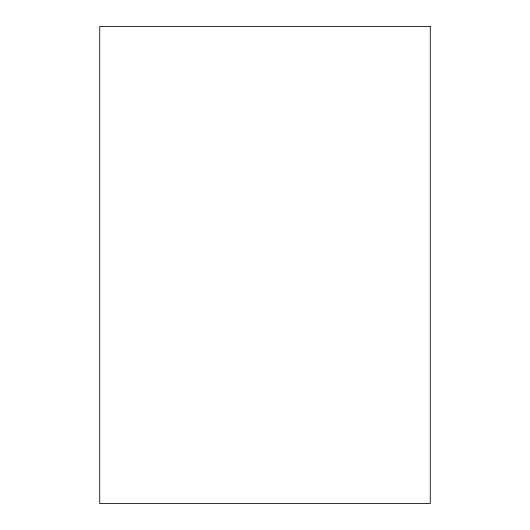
<?xml version="1.0" encoding="UTF-8"?>
<svg xmlns="http://www.w3.org/2000/svg" width="530" height="530" viewBox="0 0 530 530"><rect width="100%" height="100%" fill="white"/><g stroke="black" fill="none" stroke-linecap="round" stroke-linejoin="round"><path stroke-width="0.79" d="M430.274 26.5L99.726 26.5L99.726 503.5L430.274 503.5L430.274 26.5"/></g></svg>
